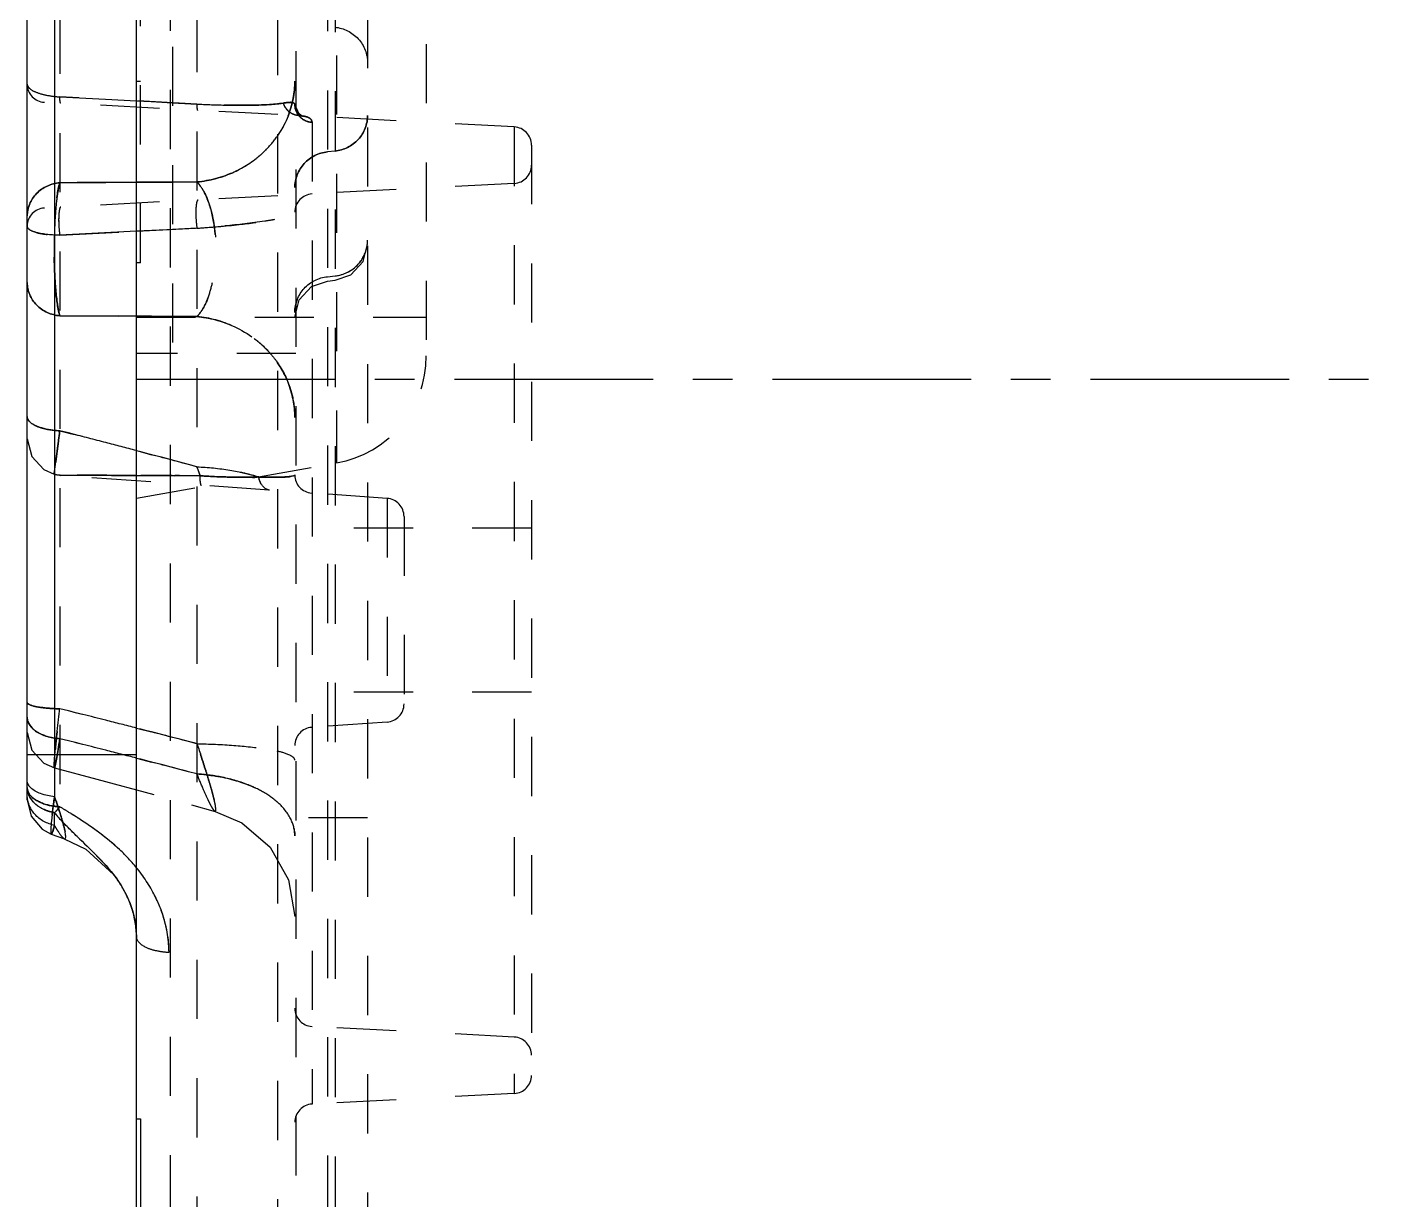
# Model space of a CAD drawing. Header units: millimetres. Extents: x -685 to 1888, y -6001 to 855.
# Drawn here: x 481.68 to 519.18, y -2773.59 to -2741.21 of the extents above; entities that cross this region are included whole.
import ezdxf

# ---------------------------------------------------------------- set-up
doc = ezdxf.new("R2010")
doc.units = ezdxf.units.MM
doc.header["$LTSCALE"] = 16.335
doc.linetypes.add('CENTER', pattern=[0.6, 0.375, -0.075, 0.075, -0.075])
doc.linetypes.add('HIDDEN', pattern=[0.2, 0.1, -0.1])
doc.layers.get('0').update_dxf_attribs({"linetype": 'CONTINUOUS'})
doc.layers.add('DEFAULT_2', color=8, linetype='HIDDEN')

msp = doc.modelspace()

# ---------------------------------------------------------------- linework, layer by layer
at = {"color": 7, "linetype": 'Continuous'}
for p, q in [((484.692, -2925.929), (484.692, -2575.929)), ((481.677, -2762.543), (481.677, -2711.186)), ((482.431, -2732.23), (482.431, -2762.461)), ((484.692, -2761.306), (481.677, -2761.306)), ((481.677, -2762.544), (481.786, -2762.998)), ((481.785, -2762.998), (482.087, -2763.354)), ((482.087, -2763.354), (482.342, -2763.49)), ((482.342, -2763.49), (482.704, -2763.62)), ((482.702, -2763.62), (483.295, -2763.911)), ((483.295, -2763.911), (484.059, -2764.606)), ((484.692, -2771.35), (484.802, -2771.35)), ((484.802, -2771.35), (484.802, -2781.35))]:
    msp.add_line(p, q, dxfattribs=at)
at = {"color": 1, "linetype": 'CENTER', "ltscale": 0.895461}
msp.add_line((484.692, -2750.929), (556.677, -2750.929), dxfattribs=at)
at = {"color": 7, "linetype": 'Continuous'}
for centre, radius, start, end in [((473.35, -2765.796), 9.673, 17.6099, 20.1692), ((472.62, -2766.03), 10.441, 16.6779, 17.6233), ((474.318, -2765.526), 8.669, 15.9448, 16.7044)]:
    msp.add_arc(centre, radius, start, end, dxfattribs=at)
for points, knots in [([(481.735, -2762.167), (481.726, -2762.154), (481.695, -2762.109), (481.677, -2762.053), (481.677, -2762.014)], [0, 0, 0, 0, 0.278793, 1, 1, 1, 1]), ([(482.431, -2762.461), (482.301, -2762.445), (482.069, -2762.395), (481.849, -2762.285), (481.774, -2762.21)], [0, 0, 0, 0, 0.55239, 1, 1, 1, 1]), ([(482.431, -2762.461), (482.425, -2762.505), (482.403, -2762.669), (482.381, -2762.833), (482.367, -2762.952)], [0, 0, 0, 0, 0.271448, 1, 1, 1, 1]), ([(482.367, -2762.952), (482.363, -2762.986), (482.35, -2763.102), (482.339, -2763.217), (482.334, -2763.3)], [0, 0, 0, 0, 0.292613, 1, 1, 1, 1]), ([(482.334, -2763.3), (482.332, -2763.32), (482.33, -2763.378), (482.326, -2763.437), (482.334, -2763.474)], [0, 0, 0, 0, 0.349137, 1, 1, 1, 1]), ([(482.722, -2763.416), (482.718, -2763.396), (482.698, -2763.305), (482.674, -2763.215), (482.654, -2763.144)], [0, 0, 0, 0, 0.215502, 1, 1, 1, 1]), ([(482.702, -2763.62), (482.71, -2763.622), (482.732, -2763.62), (482.74, -2763.586), (482.742, -2763.52), (482.731, -2763.46), (482.722, -2763.416)], [0, 0, 0, 0, 0.112441, 0.226194, 0.409462, 1, 1, 1, 1]), ([(484.062, -2764.61), (484.249, -2764.853), (484.572, -2765.391), (484.692, -2766.014), (484.692, -2766.325)], [0, 0, 0, 0, 0.49655, 1, 1, 1, 1])]:
    msp.add_open_spline(points, degree=3, knots=knots, dxfattribs=at)
for points in [[(481.774, -2762.21), (481.76, -2762.196), (481.747, -2762.182), (481.735, -2762.167)], [(482.906, -2763.406), (483.096, -2763.594), (483.287, -2763.781), (483.477, -2763.969)], [(483.477, -2763.969), (483.682, -2764.173), (483.885, -2764.381), (484.062, -2764.61)]]:
    msp.add_open_spline(points, degree=3, dxfattribs=at)
at = {"layer": 'DEFAULT_2', "color": 8, "linetype": 'HIDDEN'}
for p, q in [((489.093, -2650.4), (489.093, -2829.976)), ((488.587, -2652.693), (488.587, -2829.165)), ((485.627, -2654.739), (485.627, -2827.119)), ((486.364, -2662.417), (486.364, -2816.812)), ((489.964, -2684.156), (489.964, -2786.647)), ((490.174, -2684.178), (490.174, -2786.625)), ((491.074, -2685.177), (491.074, -2785.626)), ((482.577, -2731.071), (482.577, -2762.737)), ((490.213, -2732.192), (490.213, -2753.245)), ((484.802, -2747.719), (484.802, -2732.35)), ((485.692, -2735.219), (485.692, -2750.219)), ((492.692, -2735.147), (492.692, -2750.291)), ((484.802, -2742.719), (484.692, -2742.719)), ((495.12, -2743.969), (482.188, -2743.291)), ((486.364, -2743.337), (482.577, -2743.138)), ((482.577, -2743.138), (483.84, -2743.205)), ((483.84, -2743.205), (484.692, -2743.249)), ((484.692, -2743.249), (485.102, -2743.271)), ((485.102, -2743.271), (485.692, -2743.302)), ((485.692, -2743.302), (486.364, -2743.337)), ((489.171, -2743.658), (489.243, -2743.664)), ((489.172, -2743.657), (489.258, -2743.667)), ((489.54, -2743.841), (489.54, -2770.944)), ((495.12, -2743.969), (495.12, -2770.652)), ((495.596, -2744.471), (495.596, -2770.15)), ((490.174, -2744.636), (489.964, -2744.658)), ((495.12, -2745.527), (482.153, -2746.206)), ((486.364, -2745.488), (482.577, -2745.508)), ((484.692, -2745.497), (482.577, -2745.508)), ((482.577, -2745.508), (483.849, -2745.501)), ((483.849, -2745.501), (484.692, -2745.497)), ((485.692, -2745.492), (484.692, -2745.497)), ((484.692, -2745.497), (485.111, -2745.495)), ((485.111, -2745.495), (485.692, -2745.492)), ((486.364, -2745.488), (485.692, -2745.492)), ((485.692, -2745.492), (486.364, -2745.488)), ((482.577, -2746.957), (484.692, -2746.849)), ((484.692, -2746.849), (483.634, -2746.903)), ((484.692, -2746.849), (486.364, -2746.764)), ((485.528, -2746.807), (484.692, -2746.849)), ((485.692, -2746.798), (485.528, -2746.807)), ((486.364, -2746.764), (485.692, -2746.798)), ((483.634, -2746.903), (482.577, -2746.957)), ((484.802, -2747.719), (484.692, -2747.719)), ((489.964, -2748.103), (490.174, -2748.081)), ((489.964, -2748.224), (490.174, -2748.201)), ((482.577, -2749.183), (486.364, -2749.203)), ((482.577, -2749.183), (486.364, -2749.203)), ((483.848, -2749.19), (482.577, -2749.183)), ((483.849, -2749.19), (482.577, -2749.183)), ((484.692, -2749.194), (483.848, -2749.19)), ((484.692, -2749.194), (483.849, -2749.19)), ((485.111, -2749.196), (484.692, -2749.194)), ((485.111, -2749.196), (484.692, -2749.194)), ((484.692, -2749.219), (492.692, -2749.219)), ((485.692, -2749.199), (485.111, -2749.196)), ((485.692, -2749.199), (485.111, -2749.196)), ((486.364, -2749.203), (485.692, -2749.199)), ((486.364, -2749.203), (485.692, -2749.199)), ((489.093, -2750.219), (484.692, -2750.219)), ((482.577, -2752.357), (482.721, -2752.393)), ((482.721, -2752.393), (482.901, -2752.44)), ((481.677, -2752.582), (481.801, -2753.065)), ((481.801, -2753.065), (482.141, -2753.429)), ((484.692, -2752.905), (485.015, -2752.99)), ((484.692, -2754.219), (490.213, -2753.245)), ((485.015, -2752.99), (485.111, -2753.016)), ((482.141, -2753.429), (482.422, -2753.553)), ((482.433, -2753.471), (482.422, -2753.553)), ((482.425, -2753.546), (482.604, -2753.592)), ((491.611, -2754.222), (482.606, -2753.593)), ((484.692, -2753.591), (485.173, -2753.593)), ((485.173, -2753.593), (485.752, -2753.596)), ((486.364, -2753.352), (486.452, -2753.598)), ((486.394, -2753.436), (486.364, -2753.352)), ((486.452, -2753.598), (486.394, -2753.436)), ((488.021, -2753.633), (488.067, -2753.632)), ((491.611, -2754.222), (491.611, -2760.398)), ((492.079, -2754.724), (492.079, -2759.897)), ((495.596, -2755.049), (489.064, -2755.049)), ((495.596, -2759.572), (489.064, -2759.572)), ((481.677, -2760.689), (481.801, -2761.172)), ((484.692, -2760.563), (485.111, -2760.67)), ((491.611, -2760.398), (489.531, -2760.544)), ((481.801, -2761.172), (482.141, -2761.535)), ((484.692, -2761.393), (485.111, -2761.502)), ((482.141, -2761.535), (482.428, -2761.661)), ((482.428, -2761.661), (482.428, -2761.661)), ((482.428, -2761.661), (483.6, -2761.97)), ((481.677, -2762.2), (481.683, -2762.279)), ((483.6, -2761.97), (486.212, -2762.679)), ((482.431, -2763.252), (482.431, -2762.902)), ((486.209, -2762.678), (486.865, -2762.862)), ((486.865, -2762.862), (487.606, -2763.182)), ((487.606, -2763.182), (488.382, -2763.855)), ((491.074, -2763.039), (489.064, -2763.039)), ((488.382, -2763.855), (488.888, -2764.75)), ((488.888, -2764.75), (489.064, -2765.762)), ((495.12, -2769.094), (489.54, -2768.802)), ((495.12, -2770.652), (489.54, -2770.944))]:
    msp.add_line(p, q, dxfattribs=at)
for points in [[(489.258, -2743.667), (489.263, -2743.668), (489.15, -2743.584), (489.064, -2743.346)], [(489.243, -2743.664), (489.263, -2743.668), (489.183, -2743.617), (489.064, -2743.347)], [(490.174, -2748.201), (490.61, -2748.049), (490.95, -2747.685), (491.074, -2747.202)], [(489.064, -2749.223), (489.187, -2748.74), (489.528, -2748.376), (489.964, -2748.224)]]:
    msp.add_lwpolyline(points, dxfattribs=at)
for centre, radius, start, end in [((486.435, -2742.699), 2.629, 338.8632, 359.9461), ((482.179, -2742.788), 0.502, 180, 267), ((487.751, -2715.623), 27.749, 267.1337, 268.6133), ((489.564, -2743.338), 0.504, 221.1827, 238.9242), ((486.263, -2742.614), 2.821, 315.0942, 325.0748), ((495.094, -2744.471), 0.502, 360, 87), ((486.229, -2742.577), 2.871, 311.0357, 315.0474), ((486.094, -2742.411), 3.085, 291.8622, 308.1627), ((486.16, -2742.499), 2.975, 308.199, 311.0443), ((486.053, -2742.296), 3.207, 275.5569, 291.7689), ((495.094, -2745.025), 0.502, 273, 360), ((489.566, -2746.321), 0.502, 93, 180), ((482.179, -2746.708), 0.502, 93, 180), ((484.191, -2715.014), 31.825, 273.9143, 275.2995), ((497.561, -2747.347), 15.139, 178.7662, 181.2569), ((490.189, -2747.096), 0.885, 353.2176, 359.921), ((486.16, -2752.192), 2.976, 47.8356, 53.0721), ((486.232, -2752.112), 2.868, 45.8627, 47.8174), ((486.281, -2752.06), 2.796, 41.6305, 45.8608), ((489.692, -2750.291), 3, 280, 0), ((418.366, -3004.419), 260.112, 74.84577, 75.70827), ((414.214, -3020.482), 276.703, 75.42442, 75.627), ((619.082, -2770.768), 137.739, 172.52503, 172.68481), ((417.44, -3008.073), 263.882, 75.23497, 75.42432), ((422.856, -2987.627), 242.73, 74.83268, 75.13889), ((485.946, -2349.028), 404.563, 269.56711, 269.68535), ((484.799, -3102.433), 348.839, 89.72848, 89.84343), ((487.448, -2739.765), 13.869, 265.8816, 268.2138), ((489.566, -2753.576), 0.502, 180, 266), ((487.577, -2735.858), 17.779, 268.1916, 270.042), ((487.595, -2726.998), 26.638, 269.9882, 270.9148), ((491.576, -2754.724), 0.502, 360, 86), ((491.576, -2759.897), 0.502, 274, 360), ((414.272, -3036.205), 284.496, 75.84405, 76.10798), ((418.803, -3018.143), 265.873, 75.27925, 76.12144), ((417.417, -3023.718), 271.618, 75.65959, 75.84323), ((509.63, -2763.684), 27.294, 173.6305, 174.7057), ((423.722, -2999.225), 246.327, 75.26766, 75.56884), ((489.566, -2761.045), 0.502, 94, 180), ((413.748, -3036.566), 284.171, 75.71859, 75.98297), ((418.337, -3018.441), 265.474, 75.15245, 75.99638), ((417.031, -3023.652), 270.846, 75.53352, 75.71778), ((423.196, -2999.913), 246.32, 75.14066, 75.44202), ((486.066, -2766.877), 5.055, 79.1947, 86.6182), ((482.683, -2762.2), 1.006, 180.0079, 188.5668), ((487.197, -2758.866), 6.245, 220.2541, 222.6063), ((480.456, -2761.022), 2.727, 319.3951, 321.0438), ((471.1, -2781.945), 22.376, 58.5029, 59.1425), ((474.751, -2775.998), 15.398, 57.1444, 58.526), ((477.358, -2770.208), 8.74, 42.9888, 44.4349), ((478.747, -2768.911), 6.84, 41.9484, 42.9691), ((482.007, -2766.374), 2.691, 18.0246, 21.388), ((489.566, -2768.3), 0.502, 180, 267), ((495.094, -2769.596), 0.502, 360, 87), ((495.094, -2770.15), 0.502, 273, 360), ((489.566, -2771.446), 0.502, 93, 180)]:
    msp.add_arc(centre, radius, start, end, dxfattribs=at)
for points, knots in [([(490.174, -2741.215), (490.412, -2741.239), (490.885, -2741.469), (491.074, -2741.962), (491.074, -2742.199)], [0, 0, 0, 0, 0.502549, 1, 1, 1, 1]), ([(486.364, -2745.488), (486.714, -2745.454), (487.426, -2745.265), (488.332, -2744.633), (488.929, -2743.727), (489.064, -2743.031), (489.064, -2742.702)], [0, 0, 0, 0, 0.249524, 0.511448, 0.766343, 1, 1, 1, 1]), ([(489.064, -2742.702), (489.064, -2743.031), (488.929, -2743.727), (488.332, -2744.633), (487.426, -2745.265), (486.714, -2745.454), (486.364, -2745.488)], [0, 0, 0, 0, 0.233656, 0.488552, 0.750475, 1, 1, 1, 1]), ([(481.677, -2742.788), (481.677, -2742.831), (481.753, -2742.935), (481.948, -2743.026), (482.233, -2743.105), (482.455, -2743.131), (482.577, -2743.138)], [0, 0, 0, 0, 0.128626, 0.338289, 0.637529, 1, 1, 1, 1]), ([(481.754, -2742.915), (481.742, -2742.905), (481.706, -2742.872), (481.677, -2742.823), (481.677, -2742.788)], [0, 0, 0, 0, 0.307561, 1, 1, 1, 1]), ([(482.603, -2743.313), (482.598, -2743.313), (482.59, -2743.29), (482.581, -2743.237), (482.578, -2743.179), (482.577, -2743.138)], [0, 0, 0, 0, 0.093787, 0.306575, 1, 1, 1, 1]), ([(482.603, -2743.313), (482.595, -2743.313), (482.588, -2743.273), (482.584, -2743.251), (482.582, -2743.231)], [0, 0, 0, 0, 0.298047, 1, 1, 1, 1]), ([(488.748, -2743.31), (488.456, -2743.356), (487.657, -2743.381), (486.863, -2743.362), (486.364, -2743.337)], [0, 0, 0, 0, 0.371903, 1, 1, 1, 1]), ([(486.39, -2743.512), (486.385, -2743.511), (486.378, -2743.489), (486.368, -2743.437), (486.365, -2743.379), (486.364, -2743.337)], [0, 0, 0, 0, 0.09118, 0.298562, 1, 1, 1, 1]), ([(487.08, -2743.364), (487.198, -2743.367), (487.6, -2743.373), (488.003, -2743.37), (488.287, -2743.354)], [0, 0, 0, 0, 0.293601, 1, 1, 1, 1]), ([(488.287, -2743.354), (488.332, -2743.352), (488.487, -2743.342), (488.641, -2743.327), (488.748, -2743.31)], [0, 0, 0, 0, 0.296266, 1, 1, 1, 1]), ([(489.064, -2743.346), (489.063, -2743.314), (488.974, -2743.284), (488.874, -2743.294), (488.793, -2743.303), (488.748, -2743.31)], [0, 0, 0, 0, 0.294623, 0.591581, 1, 1, 1, 1]), ([(488.748, -2743.31), (488.805, -2743.301), (488.897, -2743.289), (488.994, -2743.29), (489.028, -2743.303)], [0, 0, 0, 0, 0.617729, 1, 1, 1, 1]), ([(489.172, -2743.657), (489.081, -2743.653), (488.888, -2743.579), (488.777, -2743.406), (488.748, -2743.31)], [0, 0, 0, 0, 0.47612, 1, 1, 1, 1]), ([(489.54, -2743.841), (489.416, -2743.835), (489.165, -2743.725), (489.064, -2743.469), (489.064, -2743.347)], [0, 0, 0, 0, 0.502512, 1, 1, 1, 1]), ([(489.064, -2743.347), (489.064, -2743.377), (489.074, -2743.494), (489.129, -2743.605), (489.185, -2743.67)], [0, 0, 0, 0, 0.264093, 1, 1, 1, 1]), ([(489.54, -2743.841), (489.54, -2743.815), (489.521, -2743.757), (489.437, -2743.702), (489.318, -2743.669), (489.225, -2743.66), (489.172, -2743.657)], [0, 0, 0, 0, 0.175121, 0.376489, 0.646417, 1, 1, 1, 1]), ([(489.172, -2743.657), (489.241, -2743.661), (489.355, -2743.672), (489.468, -2743.717), (489.501, -2743.75)], [0, 0, 0, 0, 0.595879, 1, 1, 1, 1]), ([(491.074, -2743.651), (491.074, -2743.888), (490.885, -2744.381), (490.412, -2744.611), (490.174, -2744.636)], [0, 0, 0, 0, 0.49745, 1, 1, 1, 1]), ([(490.174, -2744.636), (490.412, -2744.611), (490.885, -2744.381), (491.074, -2743.888), (491.074, -2743.651)], [0, 0, 0, 0, 0.50255, 1, 1, 1, 1]), ([(489.964, -2744.658), (489.726, -2744.682), (489.252, -2744.912), (489.064, -2745.405), (489.064, -2745.642)], [0, 0, 0, 0, 0.50255, 1, 1, 1, 1]), ([(489.064, -2745.642), (489.064, -2745.405), (489.252, -2744.912), (489.726, -2744.682), (489.964, -2744.658)], [0, 0, 0, 0, 0.49745, 1, 1, 1, 1]), ([(481.677, -2746.427), (481.677, -2746.203), (481.879, -2745.731), (482.342, -2745.531), (482.577, -2745.508)], [0, 0, 0, 0, 0.485932, 1, 1, 1, 1]), ([(482.577, -2745.508), (482.342, -2745.53), (481.879, -2745.731), (481.677, -2746.203), (481.677, -2746.427)], [0, 0, 0, 0, 0.514067, 1, 1, 1, 1]), ([(482.577, -2749.183), (482.511, -2748.943), (482.444, -2748.326), (482.409, -2747.345), (482.444, -2746.365), (482.511, -2745.748), (482.577, -2745.508)], [0, 0, 0, 0, 0.202497, 0.500011, 0.797517, 1, 1, 1, 1]), ([(482.577, -2745.508), (482.566, -2745.549), (482.515, -2745.768), (482.487, -2745.992), (482.471, -2746.174)], [0, 0, 0, 0, 0.188315, 1, 1, 1, 1]), ([(486.364, -2745.488), (486.449, -2745.573), (486.6, -2745.808), (486.826, -2746.425), (486.928, -2747.346), (486.826, -2748.266), (486.6, -2748.883), (486.449, -2749.118), (486.364, -2749.203)], [0, 0, 0, 0, 0.091985, 0.209733, 0.500014, 0.790285, 0.908033, 1, 1, 1, 1]), ([(486.649, -2745.956), (486.63, -2745.907), (486.555, -2745.74), (486.456, -2745.58), (486.364, -2745.488)], [0, 0, 0, 0, 0.286366, 1, 1, 1, 1]), ([(481.737, -2746.12), (481.727, -2746.145), (481.694, -2746.244), (481.677, -2746.349), (481.677, -2746.427)], [0, 0, 0, 0, 0.260458, 1, 1, 1, 1]), ([(486.39, -2745.984), (486.38, -2745.985), (486.36, -2746.018), (486.343, -2746.103), (486.329, -2746.272), (486.334, -2746.503), (486.35, -2746.675), (486.364, -2746.765)], [0, 0, 0, 0, 0.039071, 0.117677, 0.351595, 0.657993, 1, 1, 1, 1]), ([(486.39, -2745.984), (486.38, -2745.985), (486.36, -2746.018), (486.343, -2746.103), (486.329, -2746.272), (486.334, -2746.503), (486.35, -2746.675), (486.364, -2746.765)], [0, 0, 0, 0, 0.039071, 0.117677, 0.351595, 0.657993, 1, 1, 1, 1]), ([(486.867, -2746.939), (486.859, -2746.848), (486.819, -2746.514), (486.741, -2746.182), (486.649, -2745.956)], [0, 0, 0, 0, 0.272356, 1, 1, 1, 1]), ([(482.471, -2746.174), (482.465, -2746.239), (482.442, -2746.521), (482.43, -2746.803), (482.425, -2747.021)], [0, 0, 0, 0, 0.230493, 1, 1, 1, 1]), ([(482.603, -2746.183), (482.593, -2746.183), (482.574, -2746.216), (482.557, -2746.3), (482.543, -2746.467), (482.548, -2746.697), (482.563, -2746.868), (482.577, -2746.957)], [0, 0, 0, 0, 0.03874, 0.116884, 0.350088, 0.656442, 1, 1, 1, 1]), ([(482.603, -2746.183), (482.584, -2746.184), (482.563, -2746.265), (482.55, -2746.362), (482.544, -2746.528), (482.548, -2746.645), (482.552, -2746.71)], [0, 0, 0, 0, 0.109096, 0.342601, 0.633398, 1, 1, 1, 1]), ([(486.364, -2746.765), (486.754, -2746.738), (487.432, -2746.68), (488.209, -2746.582), (488.663, -2746.497), (488.877, -2746.439), (489.002, -2746.394), (489.064, -2746.343), (489.064, -2746.321)], [0, 0, 0, 0, 0.424178, 0.739085, 0.848694, 0.927037, 0.975912, 1, 1, 1, 1]), ([(482.577, -2746.957), (482.359, -2746.956), (482.067, -2746.929), (481.765, -2746.834), (481.677, -2746.746), (481.677, -2746.708)], [0, 0, 0, 0, 0.673094, 0.882669, 1, 1, 1, 1]), ([(481.677, -2746.708), (481.677, -2746.775), (481.91, -2746.9), (482.091, -2746.922), (482.228, -2746.938)], [0, 0, 0, 0, 0.325635, 1, 1, 1, 1]), ([(482.552, -2746.71), (482.555, -2746.773), (482.563, -2746.856), (482.574, -2746.938), (482.577, -2746.957)], [0, 0, 0, 0, 0.764168, 1, 1, 1, 1]), ([(488.501, -2746.526), (488.413, -2746.543), (487.958, -2746.619), (487.5, -2746.668), (487.131, -2746.703)], [0, 0, 0, 0, 0.195025, 1, 1, 1, 1]), ([(490.174, -2748.081), (490.412, -2748.056), (490.885, -2747.827), (491.074, -2747.334), (491.074, -2747.097)], [0, 0, 0, 0, 0.50255, 1, 1, 1, 1]), ([(490.174, -2748.081), (490.351, -2748.063), (490.706, -2747.926), (490.938, -2747.621), (491.005, -2747.451)], [0, 0, 0, 0, 0.49281, 1, 1, 1, 1]), ([(482.426, -2747.679), (482.428, -2747.786), (482.441, -2748.166), (482.467, -2748.547), (482.505, -2748.819)], [0, 0, 0, 0, 0.279861, 1, 1, 1, 1]), ([(482.426, -2747.679), (482.428, -2747.786), (482.441, -2748.166), (482.467, -2748.547), (482.505, -2748.819)], [0, 0, 0, 0, 0.279871, 1, 1, 1, 1]), ([(482.577, -2749.183), (482.342, -2749.16), (481.879, -2748.96), (481.677, -2748.488), (481.677, -2748.264)], [0, 0, 0, 0, 0.514067, 1, 1, 1, 1]), ([(481.677, -2748.264), (481.677, -2748.488), (481.879, -2748.96), (482.342, -2749.16), (482.577, -2749.183)], [0, 0, 0, 0, 0.485931, 1, 1, 1, 1]), ([(486.623, -2748.797), (486.64, -2748.758), (486.71, -2748.585), (486.76, -2748.404), (486.791, -2748.264)], [0, 0, 0, 0, 0.230227, 1, 1, 1, 1]), ([(489.064, -2749.087), (489.064, -2748.85), (489.252, -2748.357), (489.726, -2748.128), (489.964, -2748.103)], [0, 0, 0, 0, 0.497449, 1, 1, 1, 1]), ([(489.133, -2748.733), (489.122, -2748.762), (489.083, -2748.876), (489.064, -2748.998), (489.064, -2749.087)], [0, 0, 0, 0, 0.259779, 1, 1, 1, 1]), ([(482.505, -2748.819), (482.511, -2748.855), (482.53, -2748.977), (482.554, -2749.099), (482.577, -2749.183)], [0, 0, 0, 0, 0.294673, 1, 1, 1, 1]), ([(482.505, -2748.819), (482.51, -2748.855), (482.529, -2748.977), (482.554, -2749.099), (482.577, -2749.183)], [0, 0, 0, 0, 0.294641, 1, 1, 1, 1]), ([(486.364, -2749.203), (486.389, -2749.178), (486.495, -2749.056), (486.573, -2748.913), (486.623, -2748.797)], [0, 0, 0, 0, 0.217731, 1, 1, 1, 1]), ([(489.064, -2751.989), (489.064, -2751.66), (488.929, -2750.964), (488.332, -2750.058), (487.426, -2749.426), (486.714, -2749.237), (486.364, -2749.203)], [0, 0, 0, 0, 0.233656, 0.488552, 0.750475, 1, 1, 1, 1]), ([(486.364, -2749.203), (486.5, -2749.216), (487.063, -2749.307), (487.602, -2749.553), (487.947, -2749.814)], [0, 0, 0, 0, 0.240205, 1, 1, 1, 1]), ([(486.364, -2749.203), (486.5, -2749.216), (487.063, -2749.307), (487.602, -2749.553), (487.947, -2749.814)], [0, 0, 0, 0, 0.240205, 1, 1, 1, 1]), ([(488.371, -2750.203), (488.434, -2750.273), (488.665, -2750.561), (488.84, -2750.895), (488.927, -2751.155)], [0, 0, 0, 0, 0.256681, 1, 1, 1, 1]), ([(488.371, -2750.203), (488.434, -2750.273), (488.665, -2750.561), (488.84, -2750.895), (488.927, -2751.155)], [0, 0, 0, 0, 0.256681, 1, 1, 1, 1]), ([(488.927, -2751.155), (488.95, -2751.224), (489.029, -2751.496), (489.064, -2751.78), (489.064, -2751.989)], [0, 0, 0, 0, 0.259135, 1, 1, 1, 1]), ([(481.677, -2751.963), (481.677, -2752.087), (481.927, -2752.247), (482.24, -2752.324), (482.463, -2752.352), (482.577, -2752.357)], [0, 0, 0, 0, 0.360115, 0.66554, 1, 1, 1, 1]), ([(481.746, -2752.105), (481.736, -2752.094), (481.701, -2752.054), (481.677, -2752.001), (481.677, -2751.963)], [0, 0, 0, 0, 0.292391, 1, 1, 1, 1]), ([(482.577, -2752.357), (482.409, -2752.35), (482.121, -2752.31), (481.834, -2752.195), (481.746, -2752.105)], [0, 0, 0, 0, 0.572067, 1, 1, 1, 1]), ([(482.422, -2753.553), (482.42, -2753.553), (482.426, -2753.542), (482.423, -2753.53), (482.429, -2753.502), (482.435, -2753.448), (482.448, -2753.354), (482.466, -2753.215), (482.488, -2753.041), (482.526, -2752.751), (482.557, -2752.52), (482.577, -2752.357)], [0, 0, 0, 0, 0.004419, 0.017588, 0.039417, 0.069813, 0.15567, 0.273099, 0.419627, 0.592184, 1, 1, 1, 1]), ([(482.577, -2752.357), (482.572, -2752.4), (482.551, -2752.565), (482.529, -2752.729), (482.513, -2752.849)], [0, 0, 0, 0, 0.265719, 1, 1, 1, 1]), ([(484.692, -2753.591), (484.473, -2753.59), (484.042, -2753.586), (483.417, -2753.586), (482.882, -2753.571), (482.55, -2753.587), (482.422, -2753.553)], [0, 0, 0, 0, 0.289462, 0.569307, 0.82463, 1, 1, 1, 1]), ([(482.422, -2753.553), (482.443, -2753.559), (482.534, -2753.579), (482.628, -2753.579), (482.699, -2753.579)], [0, 0, 0, 0, 0.23595, 1, 1, 1, 1]), ([(482.699, -2753.579), (482.713, -2753.578), (482.777, -2753.578), (482.84, -2753.579), (482.889, -2753.579)], [0, 0, 0, 0, 0.229202, 1, 1, 1, 1]), ([(483.724, -2753.585), (483.803, -2753.585), (484.126, -2753.588), (484.449, -2753.59), (484.692, -2753.591)], [0, 0, 0, 0, 0.246075, 1, 1, 1, 1]), ([(486.452, -2753.598), (486.304, -2753.598), (485.718, -2753.596), (485.131, -2753.593), (484.692, -2753.591)], [0, 0, 0, 0, 0.252042, 1, 1, 1, 1]), ([(486.364, -2753.352), (486.668, -2753.364), (487.243, -2753.421), (487.809, -2753.546), (488.067, -2753.632)], [0, 0, 0, 0, 0.528801, 1, 1, 1, 1]), ([(486.484, -2753.864), (486.476, -2753.863), (486.467, -2753.827), (486.458, -2753.78), (486.453, -2753.694), (486.452, -2753.633), (486.452, -2753.598)], [0, 0, 0, 0, 0.09367, 0.306576, 0.617926, 1, 1, 1, 1]), ([(488.067, -2753.632), (487.949, -2753.634), (487.41, -2753.641), (486.872, -2753.629), (486.452, -2753.598)], [0, 0, 0, 0, 0.218884, 1, 1, 1, 1]), ([(487.555, -2753.496), (487.601, -2753.506), (487.773, -2753.544), (487.943, -2753.591), (488.067, -2753.632)], [0, 0, 0, 0, 0.263237, 1, 1, 1, 1]), ([(489.064, -2753.576), (489.064, -2753.584), (489.039, -2753.602), (488.956, -2753.619), (488.767, -2753.637), (488.458, -2753.641), (488.21, -2753.636), (488.066, -2753.632)], [0, 0, 0, 0, 0.024497, 0.074722, 0.264664, 0.574167, 1, 1, 1, 1]), ([(488.598, -2753.638), (488.634, -2753.638), (488.749, -2753.636), (488.864, -2753.63), (488.943, -2753.62)], [0, 0, 0, 0, 0.310116, 1, 1, 1, 1]), ([(488.368, -2753.995), (488.332, -2753.993), (488.174, -2753.929), (488.087, -2753.759), (488.066, -2753.632)], [0, 0, 0, 0, 0.219192, 1, 1, 1, 1]), ([(488.066, -2753.632), (488.117, -2753.634), (488.294, -2753.638), (488.471, -2753.64), (488.598, -2753.638)], [0, 0, 0, 0, 0.282651, 1, 1, 1, 1]), ([(481.677, -2759.854), (481.677, -2759.884), (481.786, -2759.941), (481.962, -2759.983), (482.251, -2760.019), (482.463, -2760.029), (482.577, -2760.031)], [0, 0, 0, 0, 0.096395, 0.31098, 0.63514, 1, 1, 1, 1]), ([(481.746, -2759.918), (481.736, -2759.913), (481.709, -2759.899), (481.677, -2759.875), (481.677, -2759.854)], [0, 0, 0, 0, 0.35649, 1, 1, 1, 1]), ([(482.577, -2760.031), (482.411, -2760.028), (482.133, -2760.008), (481.85, -2759.966), (481.746, -2759.918)], [0, 0, 0, 0, 0.592572, 1, 1, 1, 1]), ([(481.677, -2760.267), (481.677, -2760.425), (481.884, -2760.673), (482.237, -2760.807), (482.462, -2760.849), (482.577, -2760.857)], [0, 0, 0, 0, 0.412154, 0.698474, 1, 1, 1, 1]), ([(481.746, -2760.479), (481.735, -2760.462), (481.698, -2760.397), (481.677, -2760.322), (481.677, -2760.267)], [0, 0, 0, 0, 0.272621, 1, 1, 1, 1]), ([(482.428, -2761.661), (482.425, -2761.66), (482.424, -2761.646), (482.42, -2761.609), (482.425, -2761.517), (482.434, -2761.375), (482.451, -2761.179), (482.474, -2760.939), (482.516, -2760.551), (482.553, -2760.245), (482.577, -2760.031)], [0, 0, 0, 0, 0.005846, 0.020292, 0.075619, 0.165139, 0.286054, 0.434748, 0.606852, 1, 1, 1, 1]), ([(481.935, -2760.664), (481.915, -2760.651), (481.844, -2760.599), (481.781, -2760.533), (481.746, -2760.479)], [0, 0, 0, 0, 0.270873, 1, 1, 1, 1]), ([(482.577, -2760.857), (482.405, -2760.846), (482.18, -2760.796), (481.979, -2760.693), (481.935, -2760.664)], [0, 0, 0, 0, 0.764019, 1, 1, 1, 1]), ([(482.428, -2761.661), (482.433, -2761.662), (482.44, -2761.635), (482.451, -2761.604), (482.465, -2761.533), (482.492, -2761.398), (482.531, -2761.167), (482.561, -2760.97), (482.577, -2760.857)], [0, 0, 0, 0, 0.018213, 0.068503, 0.151331, 0.265669, 0.58244, 1, 1, 1, 1]), ([(482.577, -2760.857), (482.571, -2760.9), (482.549, -2761.053), (482.524, -2761.206), (482.505, -2761.316)], [0, 0, 0, 0, 0.280567, 1, 1, 1, 1]), ([(486.364, -2760.996), (486.704, -2761.002), (487.349, -2761.029), (488.188, -2761.116), (488.744, -2761.231), (489.004, -2761.346), (489.064, -2761.421), (489.064, -2761.451)], [0, 0, 0, 0, 0.365524, 0.692271, 0.909332, 0.967625, 1, 1, 1, 1]), ([(486.364, -2760.996), (486.447, -2761.241), (486.563, -2761.593), (486.701, -2762.041), (486.781, -2762.319), (486.839, -2762.546), (486.874, -2762.696), (486.883, -2762.789), (486.89, -2762.828), (486.875, -2762.864), (486.865, -2762.861)], [0, 0, 0, 0, 0.397175, 0.571656, 0.722094, 0.843523, 0.931766, 0.962241, 0.983144, 1, 1, 1, 1]), ([(486.865, -2762.861), (486.875, -2762.864), (486.89, -2762.828), (486.883, -2762.789), (486.874, -2762.696), (486.839, -2762.546), (486.781, -2762.319), (486.701, -2762.041), (486.563, -2761.593), (486.447, -2761.24), (486.364, -2760.996)], [0, 0, 0, 0, 0.016849, 0.037745, 0.068214, 0.156454, 0.277897, 0.428377, 0.602907, 1, 1, 1, 1]), ([(482.505, -2761.316), (482.5, -2761.345), (482.484, -2761.437), (482.467, -2761.529), (482.453, -2761.591)], [0, 0, 0, 0, 0.315722, 1, 1, 1, 1]), ([(489.064, -2761.451), (489.064, -2761.394), (488.868, -2761.267), (488.703, -2761.231), (488.576, -2761.202)], [0, 0, 0, 0, 0.304412, 1, 1, 1, 1]), ([(482.425, -2761.511), (482.424, -2761.544), (482.423, -2761.592), (482.42, -2761.643), (482.426, -2761.657)], [0, 0, 0, 0, 0.679833, 1, 1, 1, 1]), ([(482.453, -2761.591), (482.449, -2761.609), (482.442, -2761.625), (482.435, -2761.663), (482.428, -2761.661)], [0, 0, 0, 0, 0.739462, 1, 1, 1, 1]), ([(486.364, -2761.831), (486.708, -2761.851), (487.378, -2761.957), (488.26, -2762.315), (488.894, -2762.85), (489.064, -2763.329), (489.064, -2763.537)], [0, 0, 0, 0, 0.29945, 0.585446, 0.819451, 1, 1, 1, 1]), ([(486.865, -2762.861), (486.853, -2762.857), (486.828, -2762.828), (486.789, -2762.771), (486.738, -2762.68), (486.65, -2762.504), (486.522, -2762.217), (486.419, -2761.97), (486.364, -2761.831)], [0, 0, 0, 0, 0.032714, 0.093695, 0.183406, 0.301004, 0.610326, 1, 1, 1, 1]), ([(481.677, -2762.2), (481.677, -2762.268), (481.758, -2762.47), (482.101, -2762.668), (482.404, -2762.727), (482.577, -2762.737)], [0, 0, 0, 0, 0.181867, 0.539232, 1, 1, 1, 1]), ([(482.431, -2762.902), (482.329, -2762.883), (482.134, -2762.819), (481.82, -2762.628), (481.677, -2762.364), (481.677, -2762.2)], [0, 0, 0, 0, 0.28123, 0.552647, 1, 1, 1, 1]), ([(481.744, -2762.393), (481.733, -2762.378), (481.697, -2762.32), (481.677, -2762.25), (481.677, -2762.2)], [0, 0, 0, 0, 0.267569, 1, 1, 1, 1]), ([(488, -2762.229), (487.924, -2762.193), (487.607, -2762.055), (487.271, -2761.961), (487.013, -2761.912)], [0, 0, 0, 0, 0.242695, 1, 1, 1, 1]), ([(488.576, -2762.602), (488.535, -2762.566), (488.357, -2762.422), (488.158, -2762.305), (488, -2762.229)], [0, 0, 0, 0, 0.234968, 1, 1, 1, 1]), ([(482.431, -2763.252), (482.227, -2763.207), (481.847, -2763.008), (481.677, -2762.6), (481.677, -2762.409)], [0, 0, 0, 0, 0.521805, 1, 1, 1, 1]), ([(481.935, -2762.561), (481.915, -2762.549), (481.844, -2762.503), (481.78, -2762.444), (481.744, -2762.393)], [0, 0, 0, 0, 0.273057, 1, 1, 1, 1]), ([(481.774, -2762.508), (481.789, -2762.532), (481.862, -2762.631), (481.961, -2762.71), (482.041, -2762.757)], [0, 0, 0, 0, 0.236695, 1, 1, 1, 1]), ([(482.577, -2762.737), (482.517, -2762.733), (482.295, -2762.709), (482.075, -2762.644), (481.935, -2762.561)], [0, 0, 0, 0, 0.270844, 1, 1, 1, 1]), ([(482.367, -2762.952), (482.37, -2762.928), (482.39, -2762.763), (482.412, -2762.6), (482.431, -2762.461)], [0, 0, 0, 0, 0.148793, 1, 1, 1, 1]), ([(482.431, -2762.461), (482.486, -2762.613), (482.562, -2762.835), (482.647, -2763.119), (482.691, -2763.282), (482.716, -2763.38), (482.723, -2763.416)], [0, 0, 0, 0, 0.488558, 0.70315, 0.888555, 1, 1, 1, 1]), ([(489.064, -2763.537), (489.064, -2763.374), (488.967, -2763.011), (488.724, -2762.732), (488.576, -2762.602)], [0, 0, 0, 0, 0.45027, 1, 1, 1, 1]), ([(485.592, -2766.752), (485.592, -2766.32), (485.398, -2765.444), (484.457, -2763.938), (483.329, -2763.186), (482.577, -2762.737)], [0, 0, 0, 0, 0.24738, 0.498817, 1, 1, 1, 1]), ([(482.342, -2763.49), (482.348, -2763.492), (482.365, -2763.465), (482.38, -2763.427), (482.406, -2763.347), (482.422, -2763.288), (482.431, -2763.252)], [0, 0, 0, 0, 0.073633, 0.263327, 0.574092, 1, 1, 1, 1]), ([(482.431, -2763.252), (482.425, -2763.275), (482.407, -2763.344), (482.387, -2763.414), (482.367, -2763.458)], [0, 0, 0, 0, 0.328083, 1, 1, 1, 1]), ([(482.431, -2763.252), (482.482, -2763.338), (482.55, -2763.454), (482.643, -2763.574), (482.683, -2763.613), (482.702, -2763.62)], [0, 0, 0, 0, 0.652146, 0.868672, 1, 1, 1, 1]), ([(482.367, -2763.458), (482.364, -2763.463), (482.359, -2763.473), (482.35, -2763.493), (482.342, -2763.49)], [0, 0, 0, 0, 0.411783, 1, 1, 1, 1]), ([(485.592, -2766.753), (485.592, -2766.379), (485.496, -2765.875), (485.305, -2765.413), (485.251, -2765.298)], [0, 0, 0, 0, 0.747536, 1, 1, 1, 1]), ([(484.692, -2766.324), (484.692, -2766.453), (484.934, -2766.63), (485.255, -2766.716), (485.477, -2766.747), (485.592, -2766.752)], [0, 0, 0, 0, 0.369374, 0.671313, 1, 1, 1, 1])]:
    msp.add_open_spline(points, degree=3, knots=knots, dxfattribs=at)
for points in [[(488.833, -2743.467), (488.796, -2743.421), (488.765, -2743.367), (488.748, -2743.31)], [(489.062, -2743.634), (488.973, -2743.602), (488.892, -2743.541), (488.833, -2743.467)], [(489.028, -2743.303), (489.045, -2743.31), (489.064, -2743.328), (489.064, -2743.347)], [(488.887, -2743.647), (488.808, -2743.852), (488.702, -2744.049), (488.576, -2744.229)], [(489.172, -2743.657), (489.134, -2743.656), (489.097, -2743.647), (489.062, -2743.634)], [(489.304, -2743.769), (489.375, -2743.812), (489.458, -2743.837), (489.54, -2743.841)], [(489.501, -2743.75), (489.524, -2743.773), (489.54, -2743.808), (489.54, -2743.841)], [(491.005, -2747.451), (491.036, -2747.37), (491.057, -2747.286), (491.067, -2747.2)], [(487.947, -2749.814), (488.101, -2749.929), (488.244, -2750.059), (488.371, -2750.203)], [(488.13, -2753.81), (488.099, -2753.756), (488.076, -2753.694), (488.067, -2753.632)], [(481.774, -2762.209), (481.718, -2762.154), (481.677, -2762.087), (481.677, -2762.014)], [(481.689, -2762.538), (481.681, -2762.496), (481.677, -2762.452), (481.677, -2762.409)], [(481.683, -2762.278), (481.697, -2762.359), (481.729, -2762.439), (481.774, -2762.508)], [(481.774, -2762.779), (481.733, -2762.704), (481.704, -2762.622), (481.689, -2762.538)], [(482.041, -2762.757), (482.161, -2762.828), (482.295, -2762.876), (482.431, -2762.902)], [(482.577, -2762.737), (482.531, -2762.794), (482.482, -2762.849), (482.431, -2762.902)], [(482.431, -2762.902), (482.464, -2762.868), (482.496, -2762.833), (482.527, -2762.797)], [(482.431, -2762.902), (482.578, -2763.079), (482.742, -2763.244), (482.906, -2763.406)], [(482.522, -2763.401), (482.491, -2763.352), (482.461, -2763.302), (482.431, -2763.252)], [(483.085, -2763.585), (482.92, -2763.425), (482.756, -2763.263), (482.6, -2763.094)], [(484.225, -2763.916), (483.882, -2763.596), (483.499, -2763.318), (483.105, -2763.063)], [(483.599, -2764.09), (483.559, -2764.049), (483.519, -2764.008), (483.478, -2763.968)], [(484.76, -2764.499), (484.599, -2764.291), (484.418, -2764.096), (484.225, -2763.916)], [(484.06, -2764.608), (483.988, -2764.515), (483.912, -2764.426), (483.834, -2764.339)], [(485.251, -2765.298), (485.119, -2765.016), (484.952, -2764.747), (484.76, -2764.499)], [(484.236, -2764.855), (484.181, -2764.77), (484.122, -2764.688), (484.06, -2764.608)], [(484.513, -2765.392), (484.44, -2765.205), (484.346, -2765.024), (484.236, -2764.855)], [(484.692, -2766.324), (484.692, -2766.06), (484.648, -2765.792), (484.567, -2765.541)]]:
    msp.add_open_spline(points, degree=3, dxfattribs=at)

doc.saveas('drawing.dxf')
